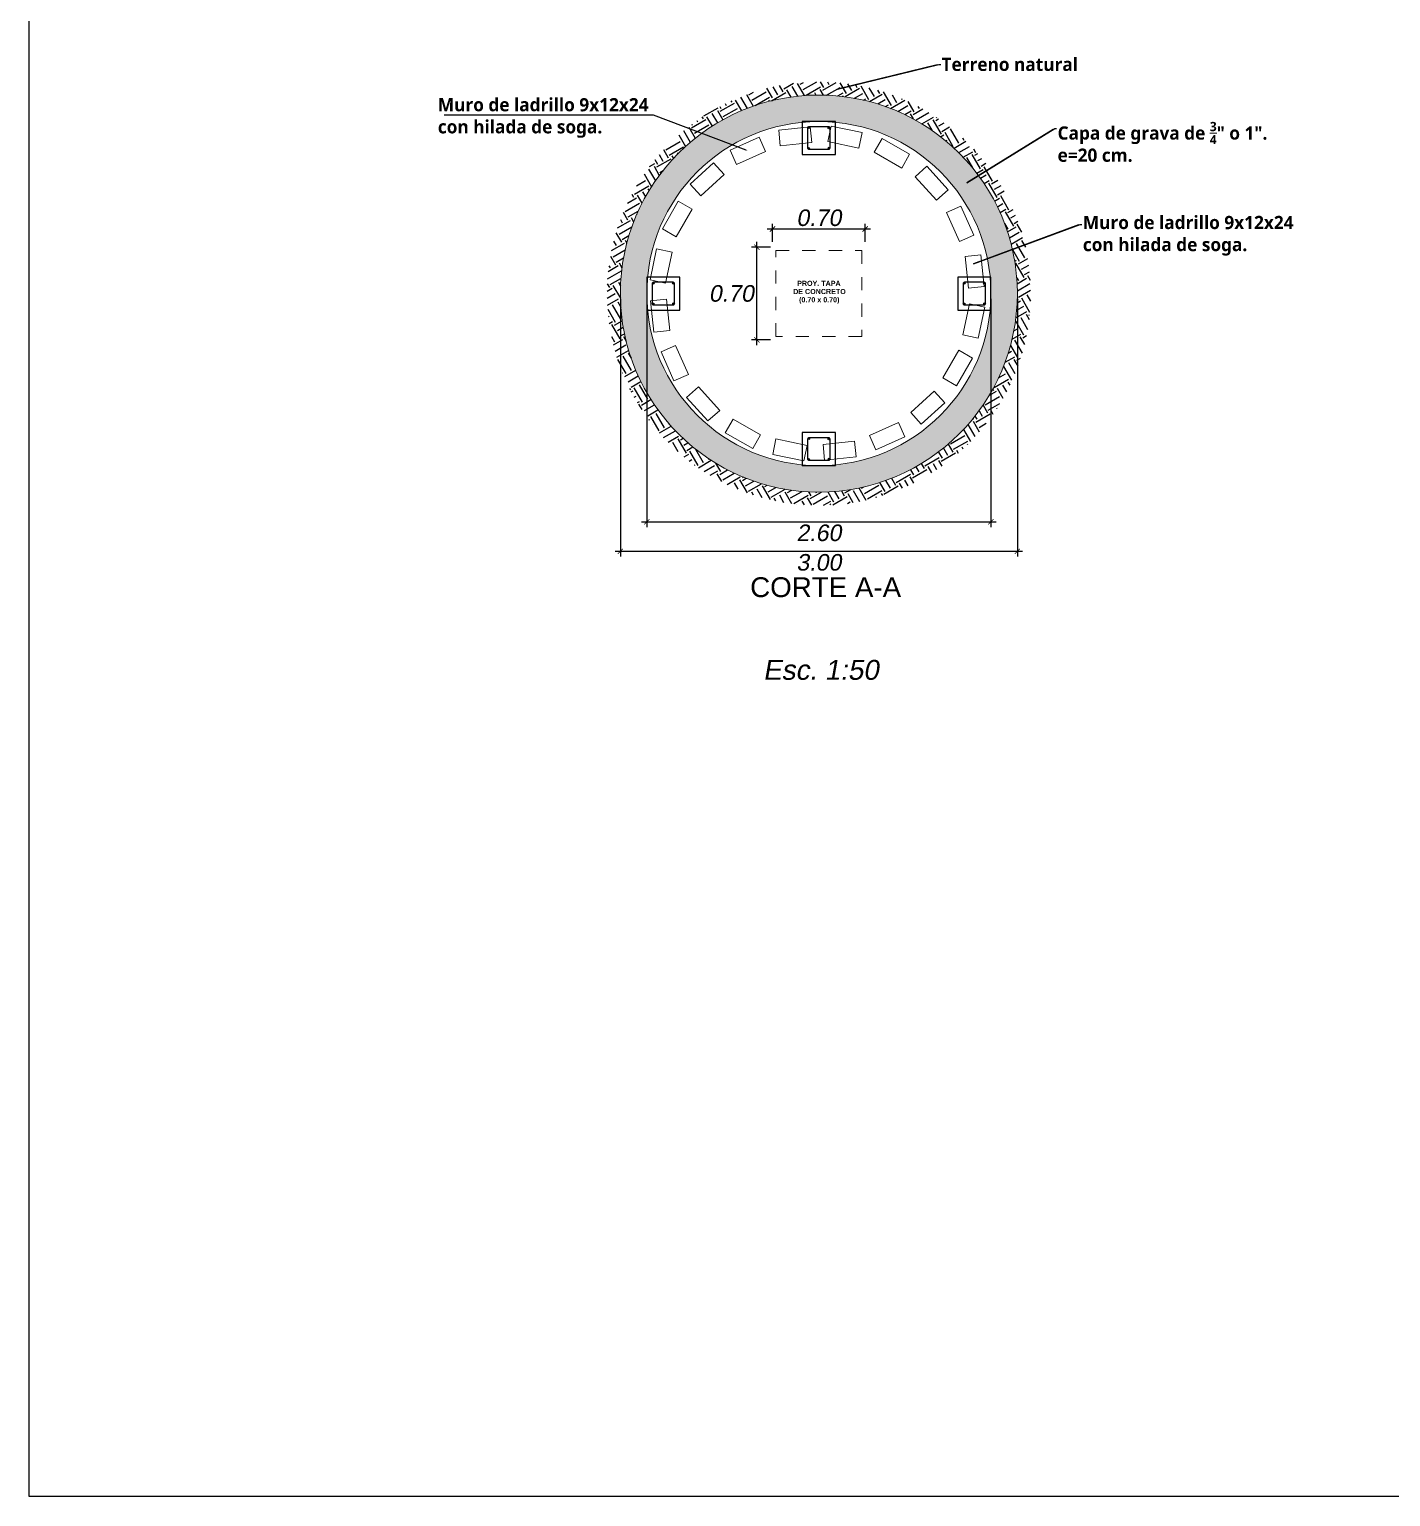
# Model space of a CAD drawing. Header units: metres. Extents: x 4293 to 4528, y 2596 to 2639.
# Drawn here: x 4479.12 to 4489.4, y 2596.4 to 2607.49 of the extents above; entities that cross this region are included whole.
import ezdxf
from ezdxf import colors
from ezdxf.entities.mleader import LeaderData, LeaderLine
from ezdxf.math import Vec2, Vec3

# ---------------------------------------------------------------- set-up
doc = ezdxf.new("R2010")
doc.units = ezdxf.units.M
doc.linetypes.add('HIDDEN', pattern=[0.375, 0.25, -0.125])
for name, color, linetype, lineweight in [('0.1', 11, 'Continuous', 13), ('0.4', 3, 'Continuous', 40), ('a. acero', 150, 'Continuous', 25), ('ACCESORIO-AGUA', 1, 'Continuous', 35), ('Letras El', 7, 'Continuous', 5)]:
    doc.layers.add(name, color=color, linetype=linetype, lineweight=lineweight)
doc.layers.add('acero', color=150, linetype='Continuous')
doc.styles.add('ARIAL', font='arial.ttf', dxfattribs={"oblique": 10})
doc.styles.add('Generales', font='trebuc.ttf', dxfattribs={"height": 0.1})
doc.styles.add('S1', font='arialbd.ttf')
doc.styles.get("Standard").update_dxf_attribs({"font": 'simplex.shx'})
doc.dimstyles.new('ROMANS 1-25', dxfattribs={"dimtxt": 0.125, "dimasz": 0.04, "dimexe": 0.04, "dimexo": 0.04, "dimgap": 0.02, "dimtad": 2, "dimtih": 1, "dimtoh": 1, "dimzin": 1, "dimdsep": 46, "dimtxsty": 'ARIAL', "dimblk": 'ARCHTICK', "dimcen": -0.0032, "dimdle": 0.04, "dimclrd": 1, "dimclre": 1, "dimclrt": 7, "dimazin": 2, "dimtfac": 1, "dimtofl": 0, "dimtmove": 0, "dimatfit": 3, "dimldrblk": 'OPEN30', "dimfxl": 0.04, "dimtzin": 12, "dimlwd": -1, "dimlwe": -1, "dimarcsym": 0})

# ---------------------------------------------------------------- blocks, each defined once
blk = doc.blocks.new('*U361')
at = {"layer": '0.1', "color": 30}
blk.add_lwpolyline([(-0.049, -0.125), (0.129, 0.036), (0.049, 0.125), (-0.129, -0.036)], close=True, dxfattribs=at)
blk = doc.blocks.new('*U362')
at = {"color": 0, "linetype": 'ByBlock', "lineweight": -2, "transparency": 16777216}
for p, rotation in [((2559.502, 1390.793), 323.9999999999997), ((2559.877, 1390.787), 305.9999999999998), ((2559.143, 1390.683), 341.9999999999998), ((2560.232, 1390.665), 287.9999999999998), ((2560.532, 1390.439), 269.9999999999997), ((2558.61, 1390.168), 17.99999999999999), ((2560.748, 1390.131), 251.9999999999998), ((2558.488, 1389.813), 35.99999999999999), ((2560.858, 1389.772), 233.9999999999998), ((2558.481, 1389.438), 53.99999999999999), ((2560.851, 1389.397), 215.9999999999998), ((2558.591, 1389.079), 71.99999999999994), ((2560.729, 1389.042), 197.9999999999998), ((2558.806, 1388.771), 89.99999999999994), ((2560.503, 1388.742), 180), ((2559.106, 1388.545), 108), ((2560.196, 1388.527), 161.9999999999999), ((2559.461, 1388.423), 125.9999999999999), ((2559.837, 1388.417), 143.9999999999999)]:
    blk.add_blockref('*U361', p, dxfattribs=dict(at, rotation=rotation))
blk.add_blockref('*U361', (2558.836, 1390.468), dxfattribs=at)
blk = doc.blocks.new('_ArchTick')
at = {"color": 0, "linetype": 'ByBlock', "const_width": 0.15}
blk.add_lwpolyline([(-0.5, -0.5), (0.5, 0.5)], dxfattribs=at)
blk = doc.blocks.new('*D645')
at = {"color": 1, "ltscale": 0.5, "transparency": 16777216}
for p, q in [((4483.782, 2605.453), (4483.782, 2603.728)), ((4486.382, 2605.453), (4486.382, 2603.728)), ((4483.742, 2603.768), (4486.422, 2603.768))]:
    blk.add_line(p, q, dxfattribs=at)
at = {"layer": 'Defpoints', "color": 0, "ltscale": 0.5, "transparency": 16777216}
for p in [(4483.782, 2605.493), (4486.382, 2605.493), (4486.382, 2603.768)]:
    blk.add_point(p, dxfattribs=at)
at = {"color": 1, "ltscale": 0.5, "transparency": 16777216, "xscale": 0.04, "yscale": 0.04, "zscale": 0.04, "rotation": 180}
blk.add_blockref('_ArchTick', (4483.782, 2603.768), dxfattribs=at)
at = {"color": 1, "ltscale": 0.5, "transparency": 16777216, "xscale": 0.04, "yscale": 0.04, "zscale": 0.04}
blk.add_blockref('_ArchTick', (4486.382, 2603.768), dxfattribs=at)
at = {"color": 7, "ltscale": 0.5, "transparency": 16777216, "insert": (4485.082, 2603.684), "char_height": 0.125, "attachment_point": 5, "style": 'ARIAL'}
blk.add_mtext('2.60', dxfattribs=at)
blk = doc.blocks.new('_Open30')
at = {"color": 0, "linetype": 'ByBlock', "lineweight": -2}
for p, q in [((-1, 0.27), (0, 0)), ((0, 0), (-1, -0.27)), ((0, 0), (-1, 0))]:
    blk.add_line(p, q, dxfattribs=at)
blk = doc.blocks.new('*D646')
at = {"color": 1, "ltscale": 0.5, "transparency": 16777216}
for p, q in [((4483.582, 2605.453), (4483.582, 2603.505)), ((4486.582, 2605.453), (4486.582, 2603.505)), ((4483.542, 2603.545), (4486.622, 2603.545))]:
    blk.add_line(p, q, dxfattribs=at)
at = {"layer": 'Defpoints', "color": 0, "ltscale": 0.5, "transparency": 16777216}
for p in [(4483.582, 2605.493), (4486.582, 2605.493), (4486.582, 2603.545)]:
    blk.add_point(p, dxfattribs=at)
at = {"color": 1, "ltscale": 0.5, "transparency": 16777216, "xscale": 0.04, "yscale": 0.04, "zscale": 0.04, "rotation": 180}
blk.add_blockref('_ArchTick', (4483.582, 2603.545), dxfattribs=at)
at = {"color": 1, "ltscale": 0.5, "transparency": 16777216, "xscale": 0.04, "yscale": 0.04, "zscale": 0.04}
blk.add_blockref('_ArchTick', (4486.582, 2603.545), dxfattribs=at)
at = {"color": 7, "ltscale": 0.5, "transparency": 16777216, "insert": (4485.082, 2603.461), "char_height": 0.125, "attachment_point": 5, "style": 'ARIAL'}
blk.add_mtext('3.00', dxfattribs=at)
blk = doc.blocks.new('*D580')
at = {"color": 1, "ltscale": 0.5, "transparency": 16777216}
for p, q in [((4484.717, 2605.843), (4484.574, 2605.843)), ((4484.614, 2605.103), (4484.614, 2605.883)), ((4484.717, 2605.143), (4484.574, 2605.143))]:
    blk.add_line(p, q, dxfattribs=at)
at = {"layer": 'Defpoints', "color": 0, "ltscale": 0.5, "transparency": 16777216}
for p in [(4484.614, 2605.843), (4484.757, 2605.843), (4484.757, 2605.143)]:
    blk.add_point(p, dxfattribs=at)
at = {"color": 1, "ltscale": 0.5, "transparency": 16777216, "xscale": 0.04, "yscale": 0.04, "zscale": 0.04}
for p, rotation in [((4484.614, 2605.843), 90), ((4484.614, 2605.143), 270)]:
    blk.add_blockref('_ArchTick', p, dxfattribs=dict(at, rotation=rotation))
at = {"color": 7, "ltscale": 0.5, "transparency": 16777216, "insert": (4484.421, 2605.493), "char_height": 0.125, "attachment_point": 5, "style": 'ARIAL'}
blk.add_mtext('0.70', dxfattribs=at)
blk = doc.blocks.new('*D581')
at = {"color": 1, "ltscale": 0.5, "transparency": 16777216}
for p, q in [((4484.732, 2605.883), (4484.732, 2606.021)), ((4485.432, 2605.883), (4485.432, 2606.021)), ((4484.692, 2605.981), (4485.472, 2605.981))]:
    blk.add_line(p, q, dxfattribs=at)
at = {"layer": 'Defpoints', "color": 0, "ltscale": 0.5, "transparency": 16777216}
for p in [(4485.432, 2605.981), (4484.732, 2605.843), (4485.432, 2605.843)]:
    blk.add_point(p, dxfattribs=at)
at = {"color": 1, "ltscale": 0.5, "transparency": 16777216, "xscale": 0.04, "yscale": 0.04, "zscale": 0.04, "rotation": 180}
blk.add_blockref('_ArchTick', (4484.732, 2605.981), dxfattribs=at)
at = {"color": 1, "ltscale": 0.5, "transparency": 16777216, "xscale": 0.04, "yscale": 0.04, "zscale": 0.04}
blk.add_blockref('_ArchTick', (4485.432, 2605.981), dxfattribs=at)
at = {"color": 7, "ltscale": 0.5, "transparency": 16777216, "insert": (4485.082, 2606.065), "char_height": 0.125, "attachment_point": 5, "style": 'ARIAL'}
blk.add_mtext('0.70', dxfattribs=at)

msp = doc.modelspace()

# ---------------------------------------------------------------- hatches: boundary and pattern name
at = {"ltscale": 0.5, "true_color": 0xa35200}
h = msp.add_hatch(dxfattribs=at)
h.set_pattern_fill('EARTH', color=34, scale=0.5, angle=300)
h.set_pattern_definition([(300, (4245.86038, 2611.9539), (0.170753175, -0.045753175), [0.125, -0.125]), (300, (4245.90098, 2611.97734), (0.170753175, -0.045753175), [0.125, -0.125]), (300, (4245.94157, 2612.00078), (0.170753175, -0.045753175), [0.125, -0.125]), (30, (4245.96291, 2611.99506), (0.045753175, 0.170753175), [0.125, -0.125]), (30, (4245.98635, 2611.95447), (0.045753175, 0.170753175), [0.125, -0.125]), (30, (4246.00979, 2611.91387), (0.045753175, 0.170753175), [0.125, -0.125])])
h.paths.add_polyline_path([(4483.482, 2605.493, 1), (4486.682, 2605.493, 1)])
h.paths.add_polyline_path([(4486.582, 2605.493, -1), (4483.582, 2605.493, -1)], flags=16)
h.paths.add_polyline_path([(4486.382, 2605.493, -1), (4483.782, 2605.493, -1)], flags=0)
h.paths.add_polyline_path([(4486.059, 2606.278), (4485.97, 2606.198), (4485.81, 2606.376), (4485.899, 2606.456)], flags=0)
h.paths.add_polyline_path([(4486.156, 2606.153), (4486.254, 2605.934), (4486.144, 2605.885), (4486.047, 2606.105)], flags=0)
h.paths.add_polyline_path([(4485.769, 2606.545), (4485.709, 2606.441), (4485.501, 2606.561), (4485.561, 2606.665)], flags=0)
h.paths.add_polyline_path([(4486.307, 2605.786), (4486.332, 2605.547), (4486.213, 2605.535), (4486.188, 2605.774)], flags=0)
h.paths.add_polyline_path([(4485.41, 2606.709), (4485.385, 2606.591), (4485.15, 2606.641), (4485.175, 2606.759)], flags=0)
h.paths.add_polyline_path([(4486.164, 2605.493, -1), (4486.159, 2605.493, -1)], flags=0)
h.paths.add_polyline_path([(4486.22, 2605.415), (4486.337, 2605.39), (4486.287, 2605.155), (4486.17, 2605.18)], flags=0)
h.paths.add_polyline_path([(4485.03, 2606.634), (4484.791, 2606.609), (4484.779, 2606.729), (4485.018, 2606.754)], flags=0)
h.paths.add_polyline_path([(4486.14, 2605.064), (4486.243, 2605.004), (4486.123, 2604.796), (4486.019, 2604.856)], flags=0)
h.paths.add_polyline_path([(4484.679, 2606.565), (4484.46, 2606.468), (4484.411, 2606.578), (4484.631, 2606.675)], flags=0)
h.paths.add_polyline_path([(4485.955, 2604.755), (4486.035, 2604.666), (4485.856, 2604.505), (4485.776, 2604.595)], flags=0)
h.paths.add_polyline_path([(4484.367, 2606.392), (4484.189, 2606.231), (4484.108, 2606.321), (4484.287, 2606.481)], flags=0)
h.paths.add_polyline_path([(4485.683, 2604.518), (4485.732, 2604.409), (4485.513, 2604.311), (4485.464, 2604.421)], flags=0)
h.paths.add_polyline_path([(4484.124, 2606.13), (4484.004, 2605.922), (4483.9, 2605.983), (4484.02, 2606.19)], flags=0)
h.paths.add_polyline_path([(4485.352, 2604.377), (4485.364, 2604.258), (4485.126, 2604.233), (4485.113, 2604.352)], flags=0)
h.paths.add_polyline_path([(4483.974, 2605.806), (4483.923, 2605.571), (4483.806, 2605.597), (4483.856, 2605.831)], flags=0)
h.paths.add_polyline_path([(4484.004, 2605.493, -1), (4483.999, 2605.493, -1)], flags=0)
h.paths.add_polyline_path([(4484.993, 2604.345), (4484.968, 2604.228), (4484.734, 2604.278), (4484.759, 2604.395)], flags=0)
h.paths.add_polyline_path([(4483.931, 2605.451), (4483.955, 2605.213), (4483.836, 2605.2), (4483.811, 2605.439)], flags=0)
h.paths.add_polyline_path([(4483.999, 2605.101), (4484.097, 2604.882), (4483.987, 2604.833), (4483.89, 2605.052)], flags=0)
h.paths.add_polyline_path([(4484.642, 2604.425), (4484.582, 2604.321), (4484.375, 2604.442), (4484.435, 2604.546)], flags=0)
h.paths.add_polyline_path([(4484.333, 2604.61), (4484.244, 2604.53), (4484.084, 2604.709), (4484.173, 2604.789)], flags=0)
h.paths.add_polyline_path([(4486.25, 2605.499), (4486.359, 2605.499), (4486.359, 2605.602), (4486.25, 2605.602)], flags=8)
h.paths.add_polyline_path([(4483.81, 2605.499), (4483.919, 2605.499), (4483.919, 2605.602), (4483.81, 2605.602)], flags=8)
h.paths.add_polyline_path([(4484.876, 2605.404), (4485.251, 2605.404), (4485.251, 2605.479), (4484.876, 2605.479)], flags=8)
h.paths.add_polyline_path([(4484.879, 2605.479), (4485.296, 2605.479), (4485.296, 2605.538), (4484.879, 2605.538)], flags=8)
h.paths.add_polyline_path([(4484.879, 2605.541), (4485.257, 2605.541), (4485.257, 2605.6), (4484.879, 2605.6)], flags=8)
at = {"ltscale": 0.5}
h = msp.add_hatch(dxfattribs=at)
h.set_pattern_fill('GRAVEL', color=9, scale=0.25)
h.set_pattern_definition([(228.0127875, (4246.04038, 2612.203905), (-2, -2.25), [0.033634, -3.329772]), (184.9697407, (4246.01788, 2612.178905), (3, 0.25), [0.057717, -5.7139812]), (132.510447, (4245.96038, 2612.173905), (2.5, -2.75), [0.040697, -4.02900815]), (267.273689, (4245.86288, 2612.111405), (0.25, 5), [0.0525595, -5.2033895]), (292.833654, (4245.86038, 2612.058905), (-1.25, 3), [0.05153875, -5.10234328]), (357.273689, (4245.88038, 2612.011405), (-5, 0.25), [0.0525595, -5.2033895]), (37.6942405, (4245.93288, 2612.008905), (-3.25, -2.5), [0.06950725, -6.88121214]), (72.2553284, (4245.98788, 2612.051405), (1.75, 5.5), [0.065622, -6.49658037]), (121.4295656, (4246.00788, 2612.113905), (-2, 3.25), [0.0527375, -5.22101828]), (175.236358, (4245.98038, 2612.158905), (2.75, -0.25), [0.060208, -2.95019064]), (222.3974378, (4245.92038, 2612.163905), (-3, -2.75), [0.077862, -7.70834375]), (138.814075, (4246.11038, 2612.108905), (-1.75, 1.5), [0.02657525, -2.6309612]), (171.4692344, (4246.09038, 2612.126405), (3.25, -0.5), [0.05055925, -5.00537785]), (225, (4246.04038, 2612.1339), (-3e-17, -0.25), [0.03535525, -0.31819814]), (203.19859, (4246.02288, 2612.163905), (1.25, 0.5), [0.0190395, -1.88490378]), (291.80141, (4246.00538, 2612.156405), (-0.25, 0.75), [0.02692575, -1.31936545]), (30.963757, (4246.01538, 2612.131405), (0.75, 0.5), [0.04373225, -1.41400572]), (161.56505, (4246.05288, 2612.153905), (0.5, -0.25), [0.03162275, -0.75894667]), (16.38954, (4245.86038, 2612.156405), (2.5, 0.75), [0.0443, -4.38571129]), (70.346176, (4245.90288, 2612.168905), (-1, -2.75), [0.03716525, -3.67935194]), (293.19859, (4246.05288, 2612.203905), (-0.5, 1.25), [0.03807875, -1.86586453]), (343.61046, (4246.06788, 2612.168905), (-2.5, 0.75), [0.0443, -4.38571129]), (339.443955, (4245.86038, 2612.001405), (-1.25, 0.5), [0.04272, -2.09328094]), (294.7751406, (4245.90038, 2611.986405), (-1.25, 2.75), [0.0357945, -3.54366077]), (66.80141, (4246.05538, 2611.953905), (0.5, 1.25), [0.03807875, -1.86586453]), (17.3540246, (4246.07038, 2611.988905), (-3.25, -1), [0.04190775, -4.1488559]), (69.443955, (4245.93288, 2611.953905), (-0.5, -1.25), [0.02136, -2.11464094]), (101.309932, (4246.04038, 2611.953905), (-0.25, 1), [0.0127475, -1.26200738]), (165.963757, (4246.03788, 2611.966405), (0.75, -0.25), [0.05153875, -0.97923766]), (186.009006, (4245.98788, 2611.978905), (2.5, 0.25), [0.0477625, -4.7284808]), (303.690068, (4246.01538, 2612.108905), (-0.25, 0.5), [0.0360555, -0.86533232]), (353.1572266, (4246.03538, 2612.078905), (4.25, -0.5), [0.0629485, -6.23189066]), (60.945396, (4246.09788, 2612.071405), (-1, -1.75), [0.025739, -2.54816854]), (90, (4246.11038, 2612.0939), (-0.25, 0.25), [0.015, -0.235]), (120.256437, (4245.98288, 2611.986405), (1, -1.75), [0.034731, -3.43838]), (48.0127875, (4245.96538, 2612.016405), (2, 2.25), [0.067268, -3.296138]), (0, (4246.01038, 2612.0664), (0.25, 0.25), [0.065, -0.185]), (325.3048465, (4246.07538, 2612.066405), (2.5, -1.75), [0.0395285, -3.91331858]), (254.054604, (4246.10788, 2612.043905), (-0.25, -1), [0.0364005, -1.78362697]), (207.6459754, (4246.09788, 2612.008905), (-4.75, -2.5), [0.05926625, -5.86736855]), (175.4260787, (4246.04538, 2611.981405), (-3.25, 0.25), [0.06269975, -6.20726835])])
h.paths.add_polyline_path([(4483.582, 2605.493, 1), (4486.582, 2605.493, 1)])
h.paths.add_polyline_path([(4486.382, 2605.493, -1), (4483.782, 2605.493, -1)], flags=16)
h.paths.add_polyline_path([(4486.304, 2605.822), (4486.345, 2605.425), (4486.261, 2605.035), (4486.061, 2604.69), (4485.765, 2604.423), (4485.4, 2604.261), (4485.003, 2604.22), (4484.613, 2604.304), (4484.268, 2604.503), (4484.002, 2604.8), (4483.84, 2605.165), (4483.799, 2605.562), (4483.882, 2605.952), (4484.082, 2606.297), (4484.379, 2606.563), (4484.743, 2606.725), (4485.14, 2606.766), (4485.53, 2606.683), (4485.875, 2606.483), (4486.142, 2606.186)], flags=0)
h = msp.add_hatch(color=3)
h.dxf.hatch_style = 1
h.paths.add_polyline_path([(4485, 2606.746, 1), (4485.012, 2606.746, 1)])
h = msp.add_hatch(color=3)
h.dxf.hatch_style = 1
h.paths.add_polyline_path([(4485.152, 2606.745, 1), (4485.165, 2606.745, 1)])
h = msp.add_hatch(color=3)
h.dxf.hatch_style = 1
h.paths.add_polyline_path([(4484.999, 2606.59, 1), (4485.012, 2606.59, 1)])
h = msp.add_hatch(color=3)
h.dxf.hatch_style = 1
h.paths.add_polyline_path([(4485.153, 2606.592, 1), (4485.166, 2606.592, 1)])
h = msp.add_hatch(color=3)
h.dxf.hatch_style = 1
h.paths.add_polyline_path([(4483.825, 2605.571, 1), (4483.837, 2605.571, 1)])
h = msp.add_hatch(color=3)
h.dxf.hatch_style = 1
h.paths.add_polyline_path([(4483.977, 2605.57, 1), (4483.99, 2605.57, 1)])
h = msp.add_hatch(color=3)
h.dxf.hatch_style = 1
h.paths.add_polyline_path([(4486.175, 2605.571, 1), (4486.187, 2605.571, 1)])
h = msp.add_hatch(color=3)
h.dxf.hatch_style = 1
h.paths.add_polyline_path([(4486.327, 2605.57, 1), (4486.34, 2605.57, 1)])
h = msp.add_hatch(color=3)
h.dxf.hatch_style = 1
h.paths.add_polyline_path([(4483.824, 2605.415, 1), (4483.837, 2605.415, 1)])
h = msp.add_hatch(color=3)
h.dxf.hatch_style = 1
h.paths.add_polyline_path([(4483.978, 2605.417, 1), (4483.991, 2605.417, 1)])
h = msp.add_hatch(color=3)
h.dxf.hatch_style = 1
h.paths.add_polyline_path([(4486.174, 2605.415, 1), (4486.187, 2605.415, 1)])
h = msp.add_hatch(color=3)
h.dxf.hatch_style = 1
h.paths.add_polyline_path([(4486.328, 2605.417, 1), (4486.341, 2605.417, 1)])
h = msp.add_hatch(color=3)
h.dxf.hatch_style = 1
h.paths.add_polyline_path([(4485, 2604.396, 1), (4485.012, 2604.396, 1)])
h = msp.add_hatch(color=3)
h.dxf.hatch_style = 1
h.paths.add_polyline_path([(4485.152, 2604.395, 1), (4485.165, 2604.395, 1)])
h = msp.add_hatch(color=3)
h.dxf.hatch_style = 1
h.paths.add_polyline_path([(4484.999, 2604.24, 1), (4485.012, 2604.24, 1)])
h = msp.add_hatch(color=3)
h.dxf.hatch_style = 1
h.paths.add_polyline_path([(4485.153, 2604.242, 1), (4485.166, 2604.242, 1)])

# ---------------------------------------------------------------- linework, layer by layer
for centre in [(4485.006, 2606.746), (4485.158, 2606.745), (4485.005, 2606.59), (4485.159, 2606.592), (4483.831, 2605.571), (4483.983, 2605.57), (4486.181, 2605.571), (4486.333, 2605.57), (4483.83, 2605.415), (4483.984, 2605.417), (4486.18, 2605.415), (4486.334, 2605.417), (4485.006, 2604.396), (4485.158, 2604.395), (4485.005, 2604.24), (4485.159, 2604.242)]:
    msp.add_circle(centre, 0.00635)
at = {"layer": '0.1', "color": 4, "linetype": 'HIDDEN', "ltscale": 0.1}
msp.add_lwpolyline([(4485.407, 2605.168), (4484.757, 2605.168), (4484.757, 2605.818), (4485.407, 2605.818)], close=True, dxfattribs=at)
at = {"layer": 'a. acero'}
for points in [[(4484.957, 2606.543), (4485.207, 2606.543), (4485.207, 2606.793), (4484.957, 2606.793)], [(4483.782, 2605.368), (4484.032, 2605.368), (4484.032, 2605.618), (4483.782, 2605.618)], [(4486.132, 2605.368), (4486.382, 2605.368), (4486.382, 2605.618), (4486.132, 2605.618)], [(4484.957, 2604.193), (4485.207, 2604.193), (4485.207, 2604.443), (4484.957, 2604.443)]]:
    msp.add_lwpolyline(points, close=True, dxfattribs=at)
for points in [[(4485.007, 2606.583), (4485.157, 2606.583, 0.414214), (4485.167, 2606.593), (4485.167, 2606.743, 0.414214), (4485.157, 2606.753), (4485.007, 2606.753, 0.414214), (4484.997, 2606.743), (4484.997, 2606.593, 0.414214)], [(4483.832, 2605.408), (4483.982, 2605.408, 0.414214), (4483.992, 2605.418), (4483.992, 2605.568, 0.414214), (4483.982, 2605.578), (4483.832, 2605.578, 0.414214), (4483.822, 2605.568), (4483.822, 2605.418, 0.414214)], [(4486.182, 2605.408), (4486.332, 2605.408, 0.414214), (4486.342, 2605.418), (4486.342, 2605.568, 0.414214), (4486.332, 2605.578), (4486.182, 2605.578, 0.414214), (4486.172, 2605.568), (4486.172, 2605.418, 0.414214)], [(4485.007, 2604.233), (4485.157, 2604.233, 0.414214), (4485.167, 2604.243), (4485.167, 2604.393, 0.414214), (4485.157, 2604.403), (4485.007, 2604.403, 0.414214), (4484.997, 2604.393), (4484.997, 2604.243, 0.414214)]]:
    msp.add_lwpolyline(points, format="xyb", close=True, dxfattribs=at)
at = {"layer": 'ACCESORIO-AGUA', "color": 6, "lineweight": 20}
for radius in [1.5, 1.3]:
    msp.add_circle((4485.082, 2605.493), radius, dxfattribs=at)
at = {"layer": 'acero', "ltscale": 0.5}
msp.add_lwpolyline([(4479.116, 2617.168), (4527.992, 2617.168), (4527.992, 2596.401), (4479.116, 2596.401)], close=True, dxfattribs=at)

# ---------------------------------------------------------------- block references
msp.add_blockref('*U362', (1925.402, 1215.888))

# ---------------------------------------------------------------- texts
at = {"insert": (4484.563, 2603.349), "char_height": 0.15, "attachment_point": 1}
msp.add_mtext_dynamic_manual_height_columns('{\\fArial|b0|i0|c0|p34;CORTE A-A}', width=2.50809, gutter_width=1, heights=[0.0827], dxfattribs=at)
at = {"ltscale": 0.5, "insert": (4484.66, 2602.724), "char_height": 0.15, "attachment_point": 1, "style": 'ARIAL'}
msp.add_mtext_dynamic_manual_height_columns('Esc. 1:50', width=1.07983, gutter_width=0.375, heights=[0.153], dxfattribs=at)
at = {"layer": '0.4', "color": 7, "style": 'S1'}
for s, p in [('  PROY. TAPA', (4484.888, 2605.551)), ('DE CONCRETO', (4484.888, 2605.489)), ('   (0.70 x 0.70)', (4484.888, 2605.427))]:
    msp.add_text(s, height=0.0385, dxfattribs=at).set_placement(p)

# ---------------------------------------------------------------- dimensions: what is measured, and where the dimension line sits
at = {"ltscale": 0.5}
for base, p1, p2, picture, middle in [((4485.432, 2605.981), (4484.732, 2605.843), (4485.432, 2605.843), '*D581', (4485.082, 2606.065)), ((4486.582, 2603.545), (4483.582, 2605.493), (4486.582, 2605.493), '*D646', (4485.082, 2603.461)), ((4486.382, 2603.768), (4483.782, 2605.493), (4486.382, 2605.493), '*D645', (4485.082, 2603.684))]:
    dim = msp.add_linear_dim(base=base, p1=p1, p2=p2, dimstyle='ROMANS 1-25', dxfattribs=at)
    dim.commit()
    dim.dimension.update_dxf_attribs({"geometry": picture, "text_midpoint": middle})
dim = msp.add_linear_dim(base=(4484.614, 2605.843), p1=(4484.757, 2605.143), p2=(4484.757, 2605.843), angle=90, text='0.70', dimstyle='ROMANS 1-25', dxfattribs=at)
dim.commit()
dim.dimension.update_dxf_attribs({"geometry": '*D580', "text_midpoint": (4484.421, 2605.493)})

# ---------------------------------------------------------------- leaders
at = {"layer": 'Letras El'}
ml = msp.add_multileader_mtext('Standard', dxfattribs=at)
ml.set_content('\\A1;\\pxt6;{\\fTrebuchet MS|b1|i0|c0|p34;Terreno natural}', color=256, style='Generales')
ml.set_leader_properties()
ml.build(insert=Vec2(0, 0))
ml.multileader.update_dxf_attribs({"text_right_attachment_type": 6, "dogleg_length": 0.0274, "arrow_head_size": 0.0135})
ctx = ml.context
ctx.base_point, ctx.char_height, ctx.arrow_head_size, ctx.landing_gap_size, ctx.plane_origin = Vec3(4486.002, 2607.225), 0.1, 0.0135, 0.00675, Vec3(4484.844, 2606.4)
ctx.right_attachment = 6
notes = []
notes.append((ctx, [(1, (1, 1, 0), (4485.989, 2607.225), (1, 0), 0.0137, [(2, [(4485.989, 2607.225), (4485.223, 2607.037)], 0, [])])]))
ctx.mtext.insert, ctx.mtext.width, ctx.mtext.defined_height, ctx.mtext.flow_direction = Vec3(4486.009, 2607.275), 1.14615, 0.0855, 5
ml = msp.add_multileader_mtext('Standard', dxfattribs=at)
ml.set_content('\\A1;\\pxt6;{\\fTrebuchet MS|b1|i0|c0|p34;Muro de ladrillo 9x12x24\\Pcon hilada de soga.}', color=256, style='Generales')
ml.set_leader_properties()
ml.build(insert=Vec2(0, 0))
ml.multileader.update_dxf_attribs({"text_right_attachment_type": 6, "dogleg_length": 0.0274, "arrow_head_size": 0.0135})
ctx = ml.context
ctx.base_point, ctx.char_height, ctx.arrow_head_size, ctx.landing_gap_size, ctx.plane_origin = Vec3(4482.196, 2606.906), 0.1, 0.0135, 0.00675, Vec3(4480.863, 2606.079)
ctx.right_attachment = 6
notes.append((ctx, [(0, (1, 1, 0), (4483.833, 2606.842), (-1, 0), 0.0137, [(2, [(4484.545, 2606.572)], 0, [])])]))
ctx.mtext.insert, ctx.mtext.width, ctx.mtext.defined_height, ctx.mtext.flow_direction = Vec3(4482.203, 2606.97), 1.90869, 0.0637, 5
ml = msp.add_multileader_mtext('Standard', dxfattribs=at)
ml.set_content('\\A1;\\pxt6;{\\fTrebuchet MS|b1|i0|c0|p34;Capa de grava de \\H0.7x;\\S3/4;\\H1.42857x;" o 1".\\Pe=20 cm.}', color=256, style='Generales')
ml.set_leader_properties()
ml.build(insert=Vec2(0, 0))
ml.multileader.update_dxf_attribs({"text_right_attachment_type": 6, "dogleg_length": 0.0274, "arrow_head_size": 0.0135})
ctx = ml.context
ctx.base_point, ctx.char_height, ctx.arrow_head_size, ctx.landing_gap_size, ctx.plane_origin = Vec3(4486.879, 2606.739), 0.1, 0.0135, 0.00675, Vec3(4485.862, 2605.883)
ctx.right_attachment = 6
notes.append((ctx, [(1, (1, 1, 0), (4486.865, 2606.739), (1, 0), 0.0137, [(2, [(4486.865, 2606.739), (4486.2, 2606.33)], 0, [])])]))
ctx.mtext.insert, ctx.mtext.width, ctx.mtext.defined_height, ctx.mtext.flow_direction = Vec3(4486.886, 2606.79), 1.70837, 0.0855, 5
ml = msp.add_multileader_mtext('Standard', dxfattribs=at)
ml.set_content('\\A1;\\pxt6;{\\fTrebuchet MS|b1|i0|c0|p34;Muro de ladrillo 9x12x24\\Pcon hilada de soga.}', color=256, style='Generales')
ml.set_leader_properties()
ml.build(insert=Vec2(0, 0))
ml.multileader.update_dxf_attribs({"text_right_attachment_type": 6, "dogleg_length": 0.0274, "arrow_head_size": 0.0135})
ctx = ml.context
ctx.base_point, ctx.char_height, ctx.arrow_head_size, ctx.landing_gap_size, ctx.plane_origin = Vec3(4487.07, 2606.016), 0.1, 0.0135, 0.00675, Vec3(4485.912, 2605.19)
ctx.right_attachment = 6
notes.append((ctx, [(1, (1, 1, 0), (4487.056, 2606.016), (1, 0), 0.0137, [(2, [(4487.056, 2606.016), (4486.25, 2605.718)], 0, [])])]))
ctx.mtext.insert, ctx.mtext.width, ctx.mtext.defined_height, ctx.mtext.flow_direction = Vec3(4487.077, 2606.08), 1.70837, 0.0855, 5
for ctx, leaders in notes:
    for number, flags, end, landing, length, lines in leaders:
        leader = LeaderData()
        leader.index, (leader.has_last_leader_line, leader.has_dogleg_vector, leader.attachment_direction) = number, flags
        leader.last_leader_point, leader.dogleg_vector, leader.dogleg_length = Vec3(end), Vec3(landing), length
        for number, points, colour, breaks in lines:
            line = LeaderLine()
            line.index, line.vertices, line.color, line.breaks = number, Vec3.list(points), colors.encode_raw_color(colour), breaks
            leader.lines.append(line)
        ctx.leaders.append(leader)

doc.saveas('drawing.dxf')
